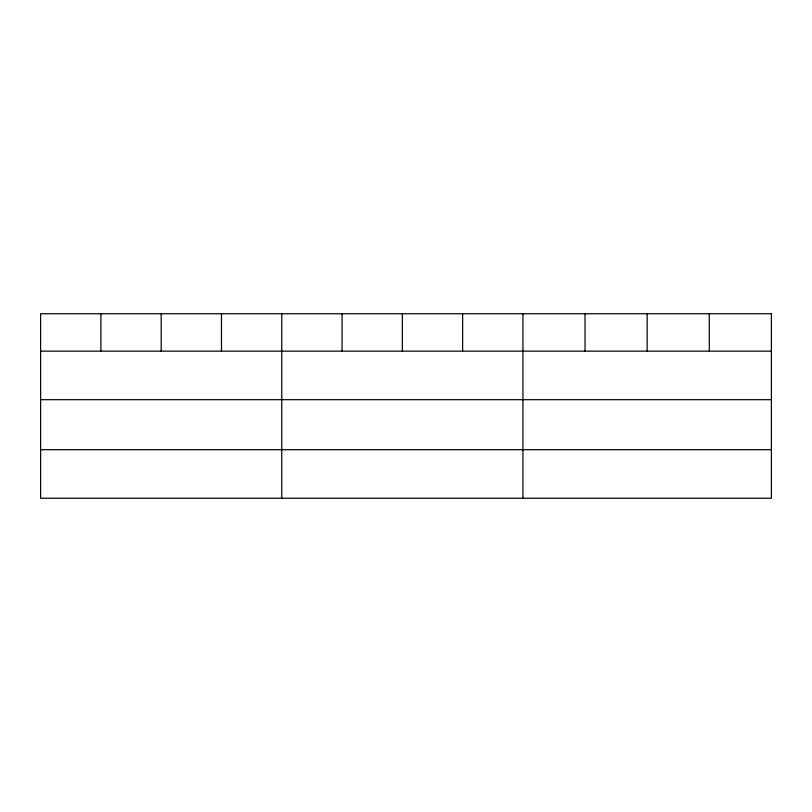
<?xml version="1.0" encoding="UTF-8"?>
<svg xmlns="http://www.w3.org/2000/svg" width="812" height="812" viewBox="0 0 812 812"><rect width="100%" height="100%" fill="white"/><g stroke="black" fill="none" stroke-linecap="round" stroke-linejoin="round"><path stroke-width="1.22" d="M40.6 351.149L771.4 351.149M40.6 399.687L771.4 399.687M40.6 449.706L771.4 449.706M709.282 313.757L709.282 351.149M647.164 313.757L647.164 351.149M585.046 313.757L585.046 351.149M522.928 313.757L522.928 498.243M462.637 313.757L462.637 351.149M402.346 313.757L402.346 351.149M342.055 313.757L342.055 351.149M281.764 313.757L281.764 498.243M221.473 313.757L221.473 351.149M161.182 313.757L161.182 351.149M100.891 313.757L100.891 351.149M771.4 313.757L40.6 313.757L40.6 498.243L771.4 498.243L771.4 313.757"/></g></svg>
